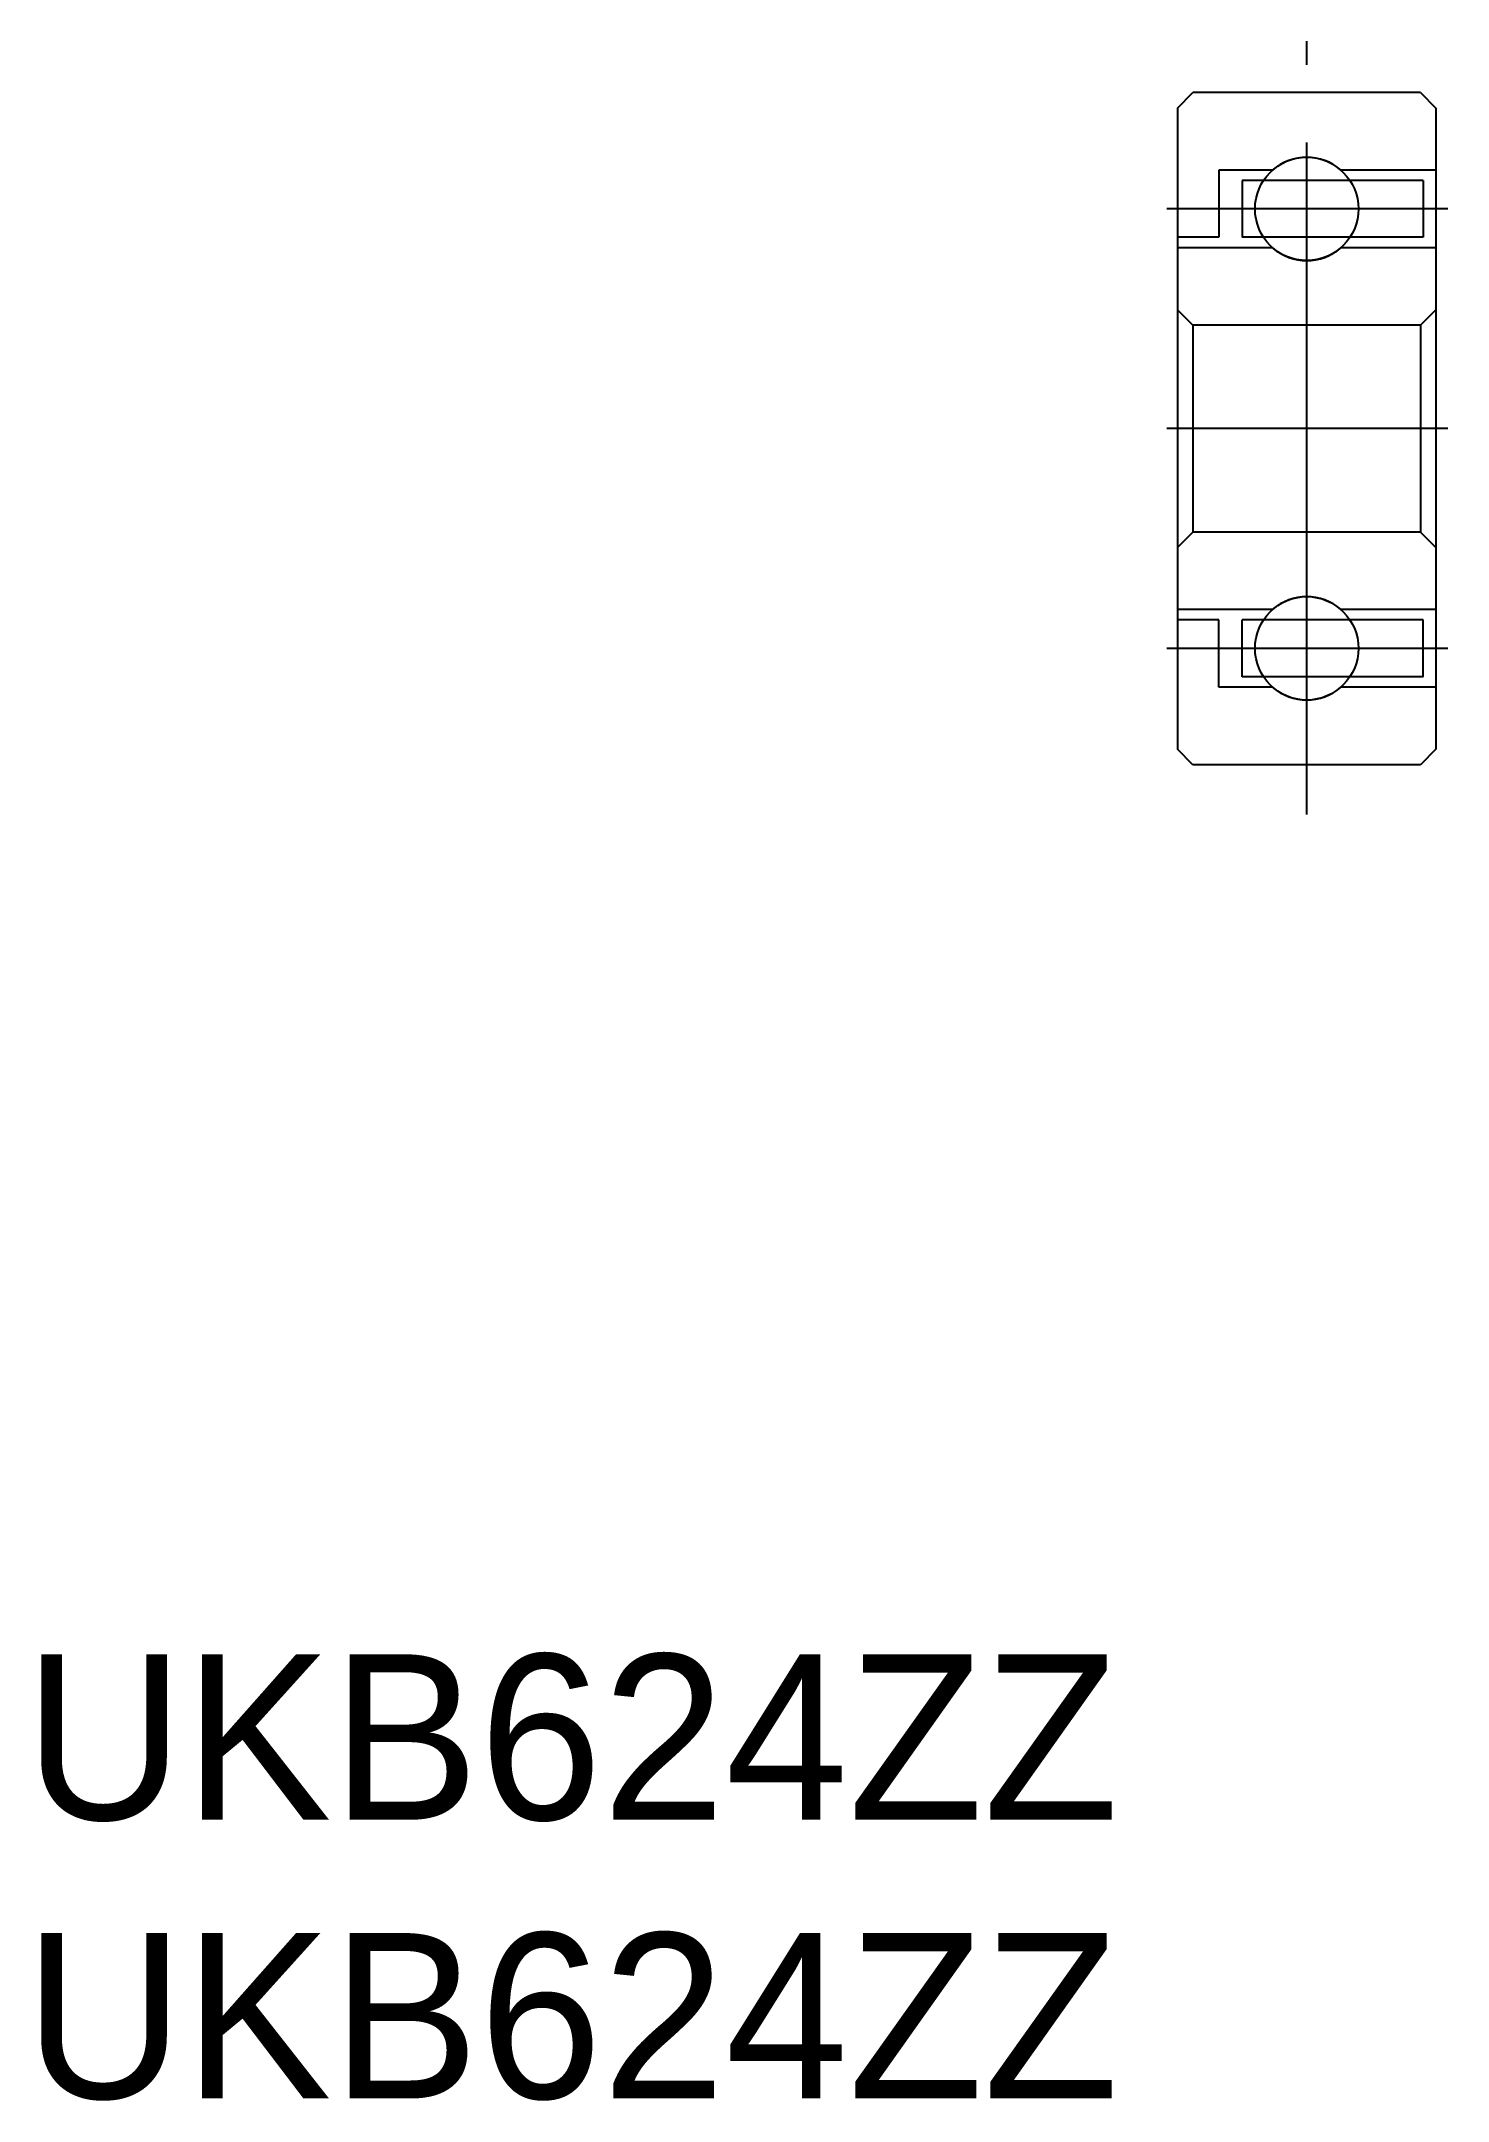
# Model space of a CAD drawing. Extents: x -26 to 1.2, y -7.6 to 32.2.
import ezdxf

# ---------------------------------------------------------------- set-up
doc = ezdxf.new("R2010")
doc.units = 0
doc.linetypes.add('CENTER', pattern=[17.5, 13, -1.5, 1.5, -1.5])
doc.layers.get('0').update_dxf_attribs({"linetype": 'CONTINUOUS'})
doc.layers.add('CENTER', color=1, linetype='CENTER')

msp = doc.modelspace()

# ---------------------------------------------------------------- linework, layer by layer
at = {"color": 7, "linetype": 'CONTINUOUS'}
for p, q in [((-4.018, 30.951), (-3.718, 31.251)), ((0.682, 31.251), (-3.718, 31.251)), ((0.682, 31.251), (0.982, 30.951)), ((-4.018, 30.951), (-4.018, 18.551)), ((0.982, 30.951), (0.982, 18.551)), ((-2.18, 29.751), (-3.218, 29.751)), ((-3.218, 29.751), (-3.218, 28.451)), ((0.732, 29.551), (-2.768, 29.551)), ((-2.768, 29.551), (-2.768, 28.451)), ((0.982, 29.751), (-0.857, 29.751)), ((0.732, 29.551), (0.732, 28.451)), ((-3.218, 28.451), (-4.018, 28.451)), ((0.732, 28.451), (-2.768, 28.451)), ((-2.18, 28.251), (-4.018, 28.251)), ((0.982, 28.251), (-0.857, 28.251)), ((-4.018, 27.051), (-3.718, 26.751)), ((0.682, 26.751), (-3.718, 26.751)), ((-3.718, 26.751), (-3.718, 22.751)), ((0.982, 27.051), (0.682, 26.751)), ((0.682, 26.751), (0.682, 22.751)), ((-3.718, 22.751), (-4.018, 22.451)), ((0.682, 22.751), (-3.718, 22.751)), ((0.682, 22.751), (0.982, 22.451)), ((-2.18, 21.251), (-4.018, 21.251)), ((0.982, 21.251), (-0.857, 21.251)), ((-3.218, 21.051), (-4.018, 21.051)), ((-3.218, 21.051), (-3.768, 21.051)), ((-3.218, 19.751), (-3.218, 21.051)), ((-2.768, 19.951), (-2.768, 21.051)), ((0.732, 21.051), (-2.768, 21.051)), ((0.732, 19.951), (0.732, 21.051)), ((0.732, 19.951), (-2.768, 19.951)), ((-2.18, 19.751), (-3.218, 19.751)), ((0.982, 19.751), (-0.857, 19.751)), ((-3.718, 18.251), (-4.018, 18.551)), ((0.982, 18.551), (0.682, 18.251)), ((0.682, 18.251), (-3.718, 18.251))]:
    msp.add_line(p, q, dxfattribs=at)
for centre in [(-1.518, 29.001), (-1.518, 20.501)]:
    msp.add_circle(centre, 1, dxfattribs=at)
for centre, start, end in [((-1.518, 29.001), 48.5904, 131.4096), ((-1.518, 29.001), 228.5904, 311.4096), ((-1.518, 20.501), 48.5904, 131.4096), ((-1.518, 20.501), 228.5904, 311.4096)]:
    msp.add_arc(centre, 1, start, end, dxfattribs=at)
at = {"layer": 'CENTER', "color": 1, "linetype": 'CENTER'}
for p, q in [((-1.518, 17.285), (-1.518, 32.245)), ((1.211, 29.001), (-4.222, 29.001)), ((1.211, 24.751), (-4.222, 24.751)), ((1.211, 20.501), (-4.222, 20.501))]:
    msp.add_line(p, q, dxfattribs=at)

# ---------------------------------------------------------------- texts
at = {"color": 0, "linetype": 'BYBLOCK'}
for p in [(-26.324, -2.156), (-26.324, -7.548)]:
    msp.add_text('UKB624ZZ', height=3.2, dxfattribs=at).set_placement(p)

doc.saveas('drawing.dxf')
